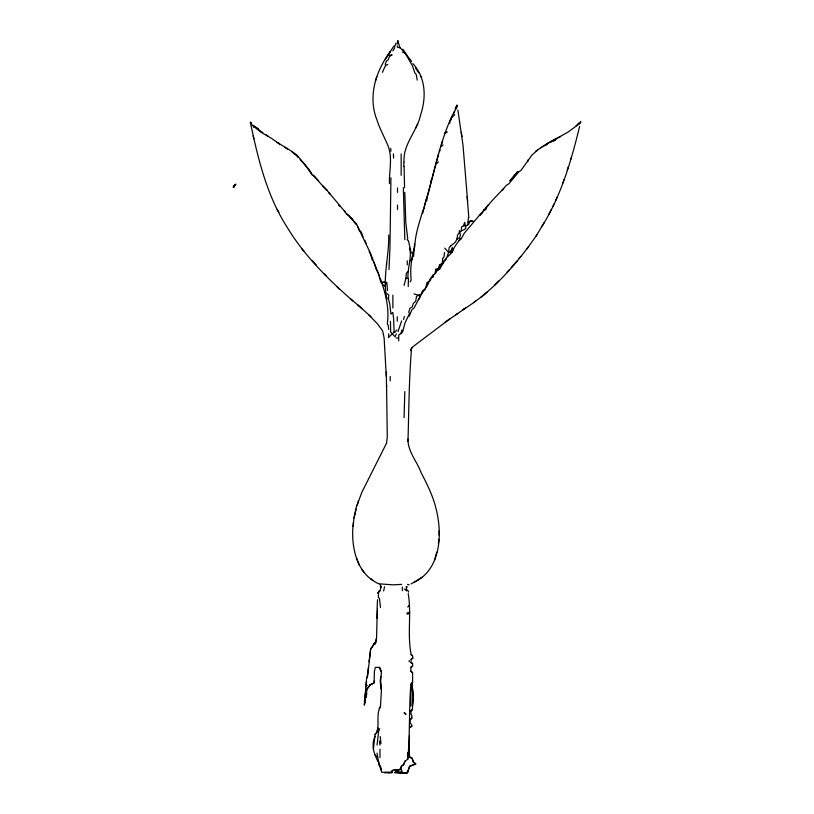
<?xml version="1.0" encoding="UTF-8"?>
<svg xmlns="http://www.w3.org/2000/svg" width="814" height="814" viewBox="0 0 814 814"><rect width="100%" height="100%" fill="white"/><g stroke="black" fill="none" stroke-linecap="round" stroke-linejoin="round"><path stroke-width="1.22" d="M404.08 417.592L404.812 391.534M377.299 609.198L376.567 637.932L375.59 641.829L370.726 648.646L368.05 672.506L366.585 678.347L364.387 704.883L365.364 697.822M388.736 329.456L388.247 325.559L387.281 323.86C389.56 307.997 385.378 292.847 380.219 278.083M373.402 749.195L375.101 734.34L376.811 732.641C379.619 724.297 376.017 714.753 380.219 706.827M404.08 285.388L406.023 278.083L406.267 273.453L407.733 271.754M409.432 735.805L409.188 753.092L409.676 756.989L411.874 758.445M412.352 709.757L410.409 710.968L412.352 709.757L413.329 697.333L411.996 682.854M353.195 526.424L353.927 517.897L356.359 506.939L361.955 492.094L386.548 443.152L387.281 436.579L386.548 384.961M388.736 234.992C389.153 256.023 382.59 277.014 386.548 297.558L388.492 299.267L389.713 303.653L390.934 314.112L392.877 312.413L393.61 318.742L394.098 332.132L388.492 337.495L388.736 333.842M388.492 299.267L388.736 294.882L386.304 293.182M368.284 667.633L367.562 676.638L366.585 678.347M408.221 593.62C411.619 613.736 407.153 634.34 411.141 654.487L412.596 655.952L412.84 658.139L411.141 659.36L410.897 662.525L412.596 663.491L412.596 666.178L410.897 667.388L412.596 665.933L410.897 667.388L410.897 671.285L412.596 672.751L412.596 682.488L410.897 684.187C408.811 709.075 410.154 734.462 407.733 759.421L407.977 752.604M408.821 742.622L408.821 751.017M412.352 706.104L413.085 697.333L412.596 689.305M414.306 582.173C440.761 569.586 442.531 534.401 436.212 509.381C433.241 496.357 427.167 484.422 421.123 472.619C416.992 461.375 407.692 451.495 407.977 439.021M408.455 278.327L408.221 286.599M413.573 256.41L414.55 243.997M407.733 756.989L407.977 752.848M404.08 161.945C402.798 144.21 417.185 131.298 420.635 114.713C426.444 97.477 425.814 77.513 412.84 63.584M461.294 230.85L461.538 226.953L463.481 225.732L464.702 222.324L465.923 227.93L464.702 229.385L461.294 230.85L457.641 234.747L456.908 239.123L455.453 242.053L450.824 245.95M364.387 702.207L365.852 689.305M411.141 710.724L410.897 714.132L411.874 715.353L411.874 718.274L410.164 719.495L410.164 723.147L411.63 724.602L411.874 726.068L409.92 727.533L411.874 726.068M467.867 224.766L468.355 217.704M412.118 259.34L410.164 260.795L412.118 259.819L413.085 252.523L410.409 252.757C410.429 261.467 407.56 269.688 407.977 278.327L406.023 278.083M442.307 263.471L439.621 264.692L440.842 265.913L442.307 263.471L442.551 260.795M364.387 704.883L367.073 689.061L369.994 684.92L374.135 682.977L374.379 671.53L375.346 667.388L379.731 667.388L381.44 671.774L380.708 680.779L381.44 689.305L380.464 706.827L379.243 708.536M427.208 197.253C434.605 169.973 440.048 142.155 451.801 116.422M353.439 522.039C350.447 544.749 355.667 573.839 378.998 583.882M369.017 661.792L370.726 648.646L372.425 647.181L373.891 643.772L375.834 642.317L376.567 637.932M377.299 610.174L377.055 618.457M380.708 676.393L380.219 680.779L380.952 689.061M407.977 441.453C408.882 410.154 409.004 378.642 411.63 347.466L410.897 350.641L411.874 347.72L414.794 345.278L450.335 318.498M377.055 745.054L378.754 730.453L379.731 728.744M444.495 252.523L444.006 256.898L442.551 258.608L442.551 263.716L444.251 260.551L446.438 258.852M366.097 685.164L366.585 681.023M438.41 543.467L438.888 539.326M378.51 594.352L378.266 597.273L379.487 598.483L380.464 607.498M422.578 213.563L438.654 153.917M426.719 200.661L427.208 197.008M527.757 161.701L528.001 160.002M354.171 517.897L356.115 509.137M398.718 340.893L398.718 335.053L402.615 332.132L404.812 323.372L409.676 313.146M366.097 697.578L366.829 693.192M423.982 208.394L424.532 205.281M435.002 273.453L435.724 269.322L438.41 268.345L439.621 264.692M413.512 251.302L413.878 249.349M377.055 608.719L377.543 599.704M409.188 316.31L411.874 309.737L414.061 308.028C418.05 300.559 421.652 292.908 426.963 286.355L429.639 280.026L433.048 274.918L432.804 277.35L433.292 275.163L435.49 273.453L437.189 270.533L439.621 269.078L446.438 257.875L452.289 252.279L453.011 248.626L451.312 250.57M369.994 684.92L373.891 682.977L374.379 680.535M426.231 198.952L424.837 204.253M375.101 736.294C370.899 745.146 373.992 753.733 378.022 761.609M436.701 552.228L434.513 560.266M439.621 269.078L440.354 265.913L437.189 270.533M380.952 768.182L381.685 772.323L391.178 772.079L392.633 770.38L400.671 769.403L401.404 766.239L403.591 764.529L405.046 761.131L407.488 759.421M383.628 590.944L384.605 586.802M412.118 684.92L410.897 693.192L410.897 706.104M579.619 126.404C571.204 161.05 561.049 196.072 541.88 226.465M455.453 108.873L456.908 105.22L456.664 107.651L451.556 116.911M403.591 319.475L404.324 316.554M400.915 333.842L401.882 329.945M538.227 149.532L531.898 155.128L520.94 170.472L518.752 171.927L508.77 183.862L506.339 185.317C499.247 193.742 490.567 201.139 484.666 210.154L483.933 210.154L481.99 213.319L479.792 215.028M579.863 122.507L579.375 123.484L580.84 121.774L579.375 123.728L568.172 132L543.833 145.635M425.508 288.146L427.208 282.468L428.998 281.491M437.922 270.126L438.41 268.345M385.327 59.198L390.445 51.414C375.946 70.645 367.684 96.205 376.811 119.587C379.619 128.449 384.147 136.62 387.769 145.146C392.969 157.417 389 170.818 389.468 183.618M401.648 320.93L397.995 331.644M408.699 312.413L409.92 308.272L412.352 306.817L413.329 303.408L415.761 301.211L416.493 296.347L421.367 293.905L422.578 290.74L425.264 289.041M357.092 505.484L358.547 500.61M441.33 145.146L442.551 141.249M567.205 170.472L568.416 166.575M415.761 764.051L409.676 766.239L407.488 772.812L402.126 773.3L394.821 772.567L397.751 770.624L398.718 772.567L394.821 772.567L398.484 770.624M379.731 591.432L381.196 586.802L379.731 583.882L392.877 584.849L401.648 584.371M378.022 728.011L376.567 732.641L375.101 734.34M250.936 123.972L251.18 123.24L250.203 122.263L250.936 123.972L257.265 129.324L262.871 132.489M375.346 81.115L376.811 76.74M382.407 72.354L385.571 65.293L385.327 63.828L386.548 60.908L388.247 59.687L389.468 56.522L392.144 54.823L389.468 55.311M423.066 209.91C419.617 221.957 415.15 234.035 414.794 246.673C411.375 257.244 410.042 268.996 411.141 280.026L410.164 281.98M480.036 215.028L483.933 210.154M562.82 183.13L564.041 179.477M452.289 247.405L451.068 250.814L448.636 252.523L447.171 256.41M453.378 114.225L454.477 111.304M570.614 159.513L571.336 157.57M409.676 766.239L407.488 772.323L402.37 773.056L398.718 772.567M397.995 40.944L397.263 44.109M450.824 119.587L452.045 116.667M463.481 225.732L465.679 225.977L468.599 224.522L470.054 221.113L473.219 221.113M405.046 761.131L403.591 764.773L401.404 766.239L400.427 769.403L392.633 770.38M418.681 299.756L420.39 295.614M396.286 333.842L395.065 336.762L390.689 332.132L390.445 321.418M452.289 252.279C453.663 246.754 457.712 243.223 460.317 238.4M439.377 151.719L440.109 150.02M430.616 181.664L431.349 179.965M555.514 200.905L557.224 197.008M417.714 123.972L415.516 128.347M429.884 281.003L431.349 277.839L432.967 276.699M551.373 209.422L548.697 214.54M233.893 185.806L233.16 187.271L234.625 185.083M386.548 57.499L387.525 55.556M453.011 248.626L450.335 252.757M480.036 214.784L480.28 214.296L464.214 233.282L461.05 239.123L458.862 240.588M544.067 222.812L536.039 236.202M553.082 206.013L554.059 204.07M455.209 109.117L456.908 105.22L457.153 106.685M537.26 234.259C517.287 263.41 493.335 291.036 462.993 309.737L465.679 308.028L445.227 322.151M379.243 590.944L378.022 593.131L379.731 590.699L377.777 593.375M394.587 46.785L396.042 43.132M387.769 55.556L393.854 46.052M392.877 50.926L394.821 47.761M370.482 684.432L367.073 689.061M556.003 138.818L554.782 140.527L550.895 141.982M412.596 682.488L410.897 684.187M488.319 204.802L483.689 210.399L484.666 210.154M527.024 248.87L528.734 246.673M396.774 329.945L395.065 332.132L394.098 332.132M517.053 261.04L513.156 265.425M509.991 180.942L517.775 171.449L509.991 180.698M453.5 116.178L454.721 114.713M450.58 245.95L449.125 247.649L448.636 252.523L444.739 248.138M547.73 143.203L546.265 144.902L542.612 146.612M546.754 144.658L548.209 142.959L556.735 138.329M407.733 607.01L409.432 605.067M511.202 267.613L513.634 264.937M449.603 121.286L449.603 123.484L449.603 121.286L451.312 119.587M441.33 146.612L443.03 144.902M579.619 122.507L575.966 125.916M518.996 258.364L520.94 256.41M507.061 271.998L509.259 269.8M494.647 285.144L498.789 281.003M410.653 719.25L411.874 718.029M487.586 291.717L481.013 297.314M482.956 295.614L485.398 293.427M438.41 161.945L436.701 163.411L436.457 162.434M412.84 658.139L411.141 659.36M473.463 302.676L475.661 300.966M419.413 579.008L411.141 583.882M404.324 588.99L406.512 590.699L407.488 589.967L408.699 592.154M502.197 189.947L503.815 188.807M455.687 314.845L457.885 313.39M419.169 579.008L422.334 577.065M540.425 147.822L541.636 147.1M483.689 210.399L486.375 208.933M456.908 239.123L459.584 237.668L460.561 234.503L459.584 233.038M444.983 133.465L447.171 132L444.983 132.489M580.596 122.263L578.164 123.972L579.375 123.728M543.101 146.367L535.551 151.231M409.676 766.483L413.329 764.773M557.702 137.902L560.632 136.63M373.891 644.505L375.59 643.772L375.59 641.829M409.676 612.118L407 613.095L409.676 613.583L407 614.071M385.571 65.293L387.769 64.56M451.801 117.145L452.523 116.911M397.018 769.891L400.671 769.403M413.085 252.523L410.409 252.757L409.432 248.138M384.605 772.812L392.144 772.567L391.656 771.112L391.9 772.567M388.013 772.812L392.144 772.567M326.902 190.435L326.658 189.947L345.563 212.423M470.054 221.113L472.171 221.113M467.623 222.324L469.566 222.324M396.042 337.973L398.239 337.973M407.488 587.047L406.267 586.558L406.512 590.699M367.318 685.408L366.097 685.408L366.097 686.863M398.718 771.835L401.16 771.835M381.685 282.224L384.605 282.468L383.872 281.736M417.226 80.138L416.249 74.542L414.794 72.833L412.352 65.537C408.414 59.493 405.881 52.554 399.939 47.761L397.507 47.273L397.263 45.808M407.488 584.371L409.188 584.849M381.196 586.802L380.219 586.558L380.708 586.802M414.061 293.905L418.447 295.126L420.146 296.591M402.37 52.147L404.812 52.869M326.902 189.947C322.415 185.918 318.284 181.084 314.479 176.312L312.047 174.847L304.741 164.377L296.947 155.128C289.072 148.972 279.711 144.597 271.876 138.573L260.185 131.756L259.452 130.301M253.368 125.427L258.486 128.836M257.997 129.324L258.974 129.813M276.984 142.47L278.937 143.447M300.112 159.513L308.882 169.251L311.803 173.758M412.118 758.2L413.329 762.097L415.761 763.807L413.573 762.342L412.118 758.2L409.676 756.989L408.943 753.092M410.897 662.525L412.596 663.491M313.024 175.091L318.62 180.942M295.818 155.209L292.084 151.964M266.27 134.921L268.223 136.386M372.425 260.551L369.994 252.279L356.603 224.277L348.565 215.272L346.133 213.563L344.424 210.643M338.665 205.199L340.293 206.502M352.706 219.892L346.947 214.051M362.199 308.76L350.519 298.779M352.95 300.966C328.062 279.294 304.049 255.382 286.966 226.953C267.277 196.296 258.455 160.389 250.936 125.183M407 239.611L408.455 240.832L411.141 252.523M427.208 282.468L428.673 283.679M410.897 671.285L412.596 672.751M435.724 269.322L437.026 270.452M370.97 578.764L372.914 580.474M370.97 316.788L357.814 304.863M375.101 755.036L377.299 756.989M284.778 147.1L286.08 148.392M326.658 190.191L322.517 185.561M328.602 192.623L330.545 194.577M353.927 221.846L356.603 224.766M382.163 283.435L380.708 281.98L378.51 273.697M368.773 314.845L377.299 323.616L382.651 330.911L384.116 337.973L386.304 376.444M316.188 264.937L312.047 260.551M323.972 273.453L326.414 275.895M324.216 273.697L325.681 275.163M411.141 654.487L412.596 655.952M301.821 248.87L304.009 251.302M296.703 155.861L298.005 157.326M350.763 217.46L352.706 219.648M354.65 222.08L356.603 224.277M337.128 286.843L339.072 289.041M361.955 569.759L364.143 572.435M415.516 67.969L418.681 72.833M402.859 49.227L409.432 58.801M420.39 75.763L421.611 77.706M410.164 59.198L411.63 61.64M277.228 209.422L278.937 212.352M250.692 122.263L251.668 123.972M377.777 728.499L378.754 730.453M359.279 565.13L356.603 558.312M379.243 667.388L381.196 671.774M378.998 764.773L381.196 770.136L380.464 765.994L378.998 764.295L377.055 753.092M378.51 273.453L376.322 269.556L373.891 262.261M253.123 125.671L253.856 127.371M357.814 226.709L359.279 230.362L361.223 232.071L363.054 236.935M370.238 252.757L379.243 275.895M364.876 240.344L366.097 243.508M397.751 40.7L399.939 47.761M369.261 251.221L369.749 253.001M555.27 139.062L555.514 140.039M381.919 282.224L382.407 284.167L384.605 286.121L386.792 282.224L387.525 290.496M253.123 135.897L253.856 138.818M378.51 761.609L379.243 764.529M407.733 238.889L405.779 222.324L404.812 192.379M287.21 148.311L287.454 149.532M279.182 143.447L279.426 144.658M461.294 132.244L462.026 136.63M467.134 196.52L468.844 217.948M379.487 740.923L379.975 745.054M457.885 110.094L462.993 145.146L467.623 201.394M380.219 736.538L380.952 743.599M390.689 148.311L390.934 151.231M393.366 153.917L393.61 158.048M404.812 239.611L403.347 187.759M401.16 175.336L401.16 153.917M386.548 387.159L386.304 372.059M459.35 230.606L459.35 233.038M439.133 530.809L439.133 535.185M409.188 660.571L409.188 661.792M407.488 770.624L407.488 772.812L402.37 773.056L401.882 770.624L400.183 768.67M407.244 260.795L407.244 264.937M404.568 187.759L404.08 166.331M403.836 162.19L403.836 166.331M402.37 587.047L402.37 590.699M397.507 188.003L397.507 192.379M397.507 205.047L397.507 209.422M397.263 316.788L397.263 321.174M392.877 295.126L392.877 308.028M390.934 177.778L389.957 248.138L388.98 269.556M390.201 376.444L390.201 380.83M386.548 262.983L386.548 265.181M379.975 749.195L379.975 757.478M234.625 185.317L234.137 187.271L233.893 186.538L235.836 184.106L235.114 185.561L234.625 185.317M404.568 712.922L404.08 712.677L406.023 714.377L404.568 712.922"/></g></svg>
